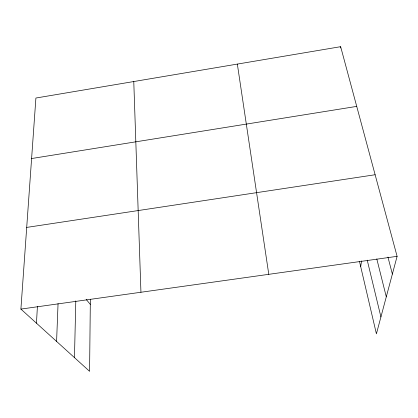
<?xml version="1.0" encoding="UTF-8"?>
<svg xmlns="http://www.w3.org/2000/svg" width="418" height="418" viewBox="0 0 418 418"><rect width="100%" height="100%" fill="white"/><g stroke="black" fill="none" stroke-linecap="round" stroke-linejoin="round"><path stroke-width="0.63" d="M90.351 299.183L89.583 371.315L20.9 309.09L35.901 98.031L340.649 46.685L397.1 256.333L376.409 333.857L359.506 261.558M74.467 357.62L75.794 300.897M56.587 341.422L58.055 303.593M340.581 47.986L340.649 46.685M36.46 323.187L37.421 306.305M360.692 266.627L361.591 260.91M31.601 158.537L356.726 106.391M26.705 227.413L375.129 174.74M20.9 309.09L397.1 256.333M86.244 299.46L90.293 304.361M387.941 257.08L392.371 274.062M376.811 258.956L386.289 296.848M367.234 260.179L380.923 316.954M237.346 64.09L268.784 274.328M133.77 81.541L140.944 292.255"/></g></svg>
